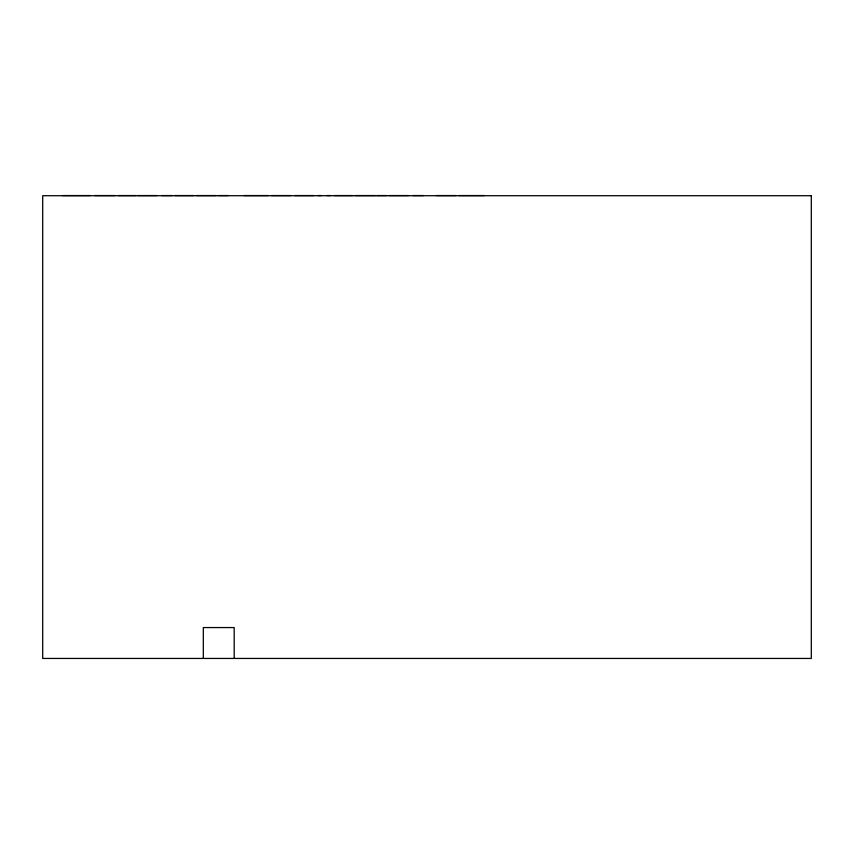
<?xml version="1.0" encoding="UTF-8"?>
<svg xmlns="http://www.w3.org/2000/svg" width="854" height="854" viewBox="0 0 854 854"><rect width="100%" height="100%" fill="white"/><g stroke="black" fill="none" stroke-linecap="round" stroke-linejoin="round"><path stroke-width="1.28" d="M62.31 195.555L90.321 195.555M94.869 195.555L115.023 195.555M118.45 195.555L136.106 195.555M137.697 195.555L157.157 195.555M161.652 195.555L172.017 195.555M174.846 195.555L193.602 195.555M196.324 195.555L216.179 195.555M218.272 195.555L228.178 195.555M244.03 195.555L268.305 195.555M271.305 195.555L290.755 195.555M294.876 195.555L313.631 195.555M317.912 195.555L321.499 195.555M326.868 195.555L330.509 195.555M334.469 195.555L352.702 195.555M355.296 195.555L375.44 195.555M376.774 195.555L386.681 195.555M388.816 195.555L408.671 195.555M413.026 195.555L423.392 195.555M436.458 195.555L456.153 195.555M458.673 195.555L484.335 195.555M234.188 658.445L234.188 627.562L203.316 627.562L203.316 658.445M811.3 195.715L42.7 195.715L42.7 658.445L811.3 658.445L811.3 195.715"/></g></svg>
